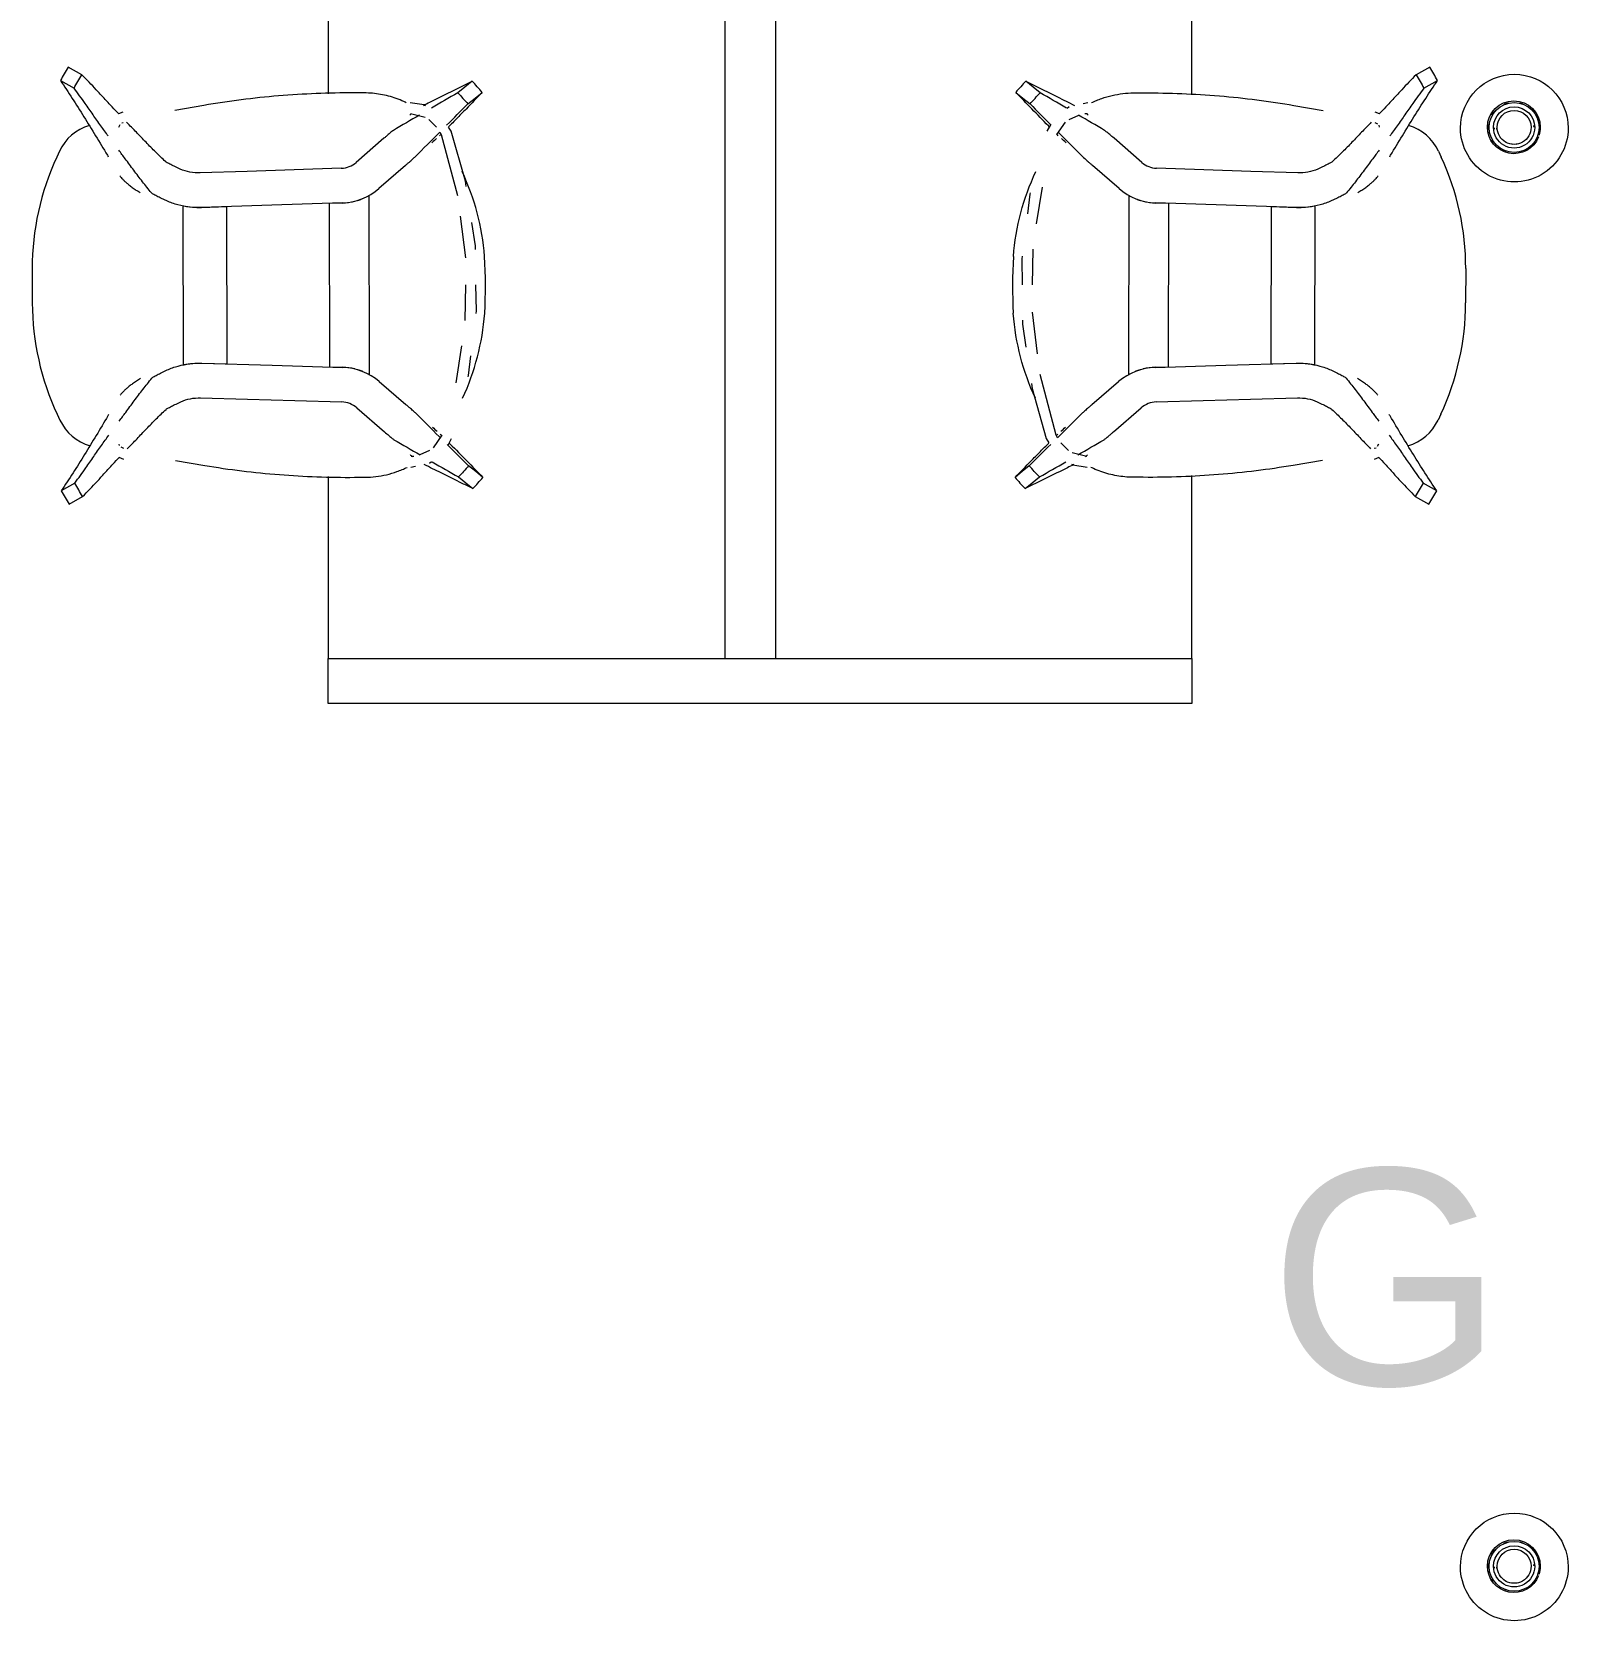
# Model space of a CAD drawing. Header units: inches. Extents: x 29752 to 32426, y -178 to 5722.
# Drawn here: x 31098.7 to 31162.7, y 4463.3 to 4529.7 of the extents above; entities that cross this region are included whole.
import ezdxf

# ---------------------------------------------------------------- set-up
doc = ezdxf.new("R2010")
doc.units = ezdxf.units.IN
doc.header["$MEASUREMENT"] = 0
for name, color, linetype, lineweight in [('E-LITE-EQPM', 33, 'Continuous', 9), ('E-LITE-EQPM-IDEN', 33, 'Continuous', 9), ('G-IMPT', 8, 'Continuous', 9), ('I-FURN', 30, 'Continuous', 9)]:
    doc.layers.add(name, color=color, linetype=linetype, lineweight=lineweight)
doc.styles.add('Arial', font='arial.ttf', dxfattribs={"height": 9})

# ---------------------------------------------------------------- blocks, each defined once
blk = doc.blocks.new('Furniture 2 - Furniture 14-5743100-FIRST FLOOR')
at = {"layer": 'I-FURN'}
for p, q in [((31127.565, 4503.541), (31127.565, 4620.991)), ((31129.682, 4503.541), (31129.682, 4620.991)), ((31147.018, 4527.045), (31147.018, 4540.166)), ((31111.018, 4540.133), (31111.018, 4527.081)), ((31111.018, 4511.133), (31111.018, 4503.541)), ((31147.018, 4503.541), (31147.018, 4511.166)), ((31111.018, 4501.665), (31111.018, 4503.541)), ((31111.018, 4503.541), (31147.018, 4503.541)), ((31147.018, 4503.541), (31147.018, 4501.665)), ((31147.018, 4501.665), (31111.018, 4501.665))]:
    blk.add_line(p, q, dxfattribs=at)
blk = doc.blocks.new('HighTower_Nadia_Bob_BarStool - HighTower_Nadia_Bob_BarStool-V43-FIRST FLOOR')
at = {"layer": 'I-FURN'}
for p, q in [((-2.871, 8.648), (-1.135, 8.86)), ((0, 8.859), (1.486, 8.832)), ((2.54, 8.693), (4.078, 8.45)), ((-6.409, 8.27), (-6.582, 8.162)), ((-6.267, 7.857), (-3.735, 8.533)), ((6.681, 8.121), (6.409, 8.27)), ((-6.897, 7.345), (-6.586, 7.664)), ((-6.373, 7.808), (-6.267, 7.857)), ((6.267, 7.857), (6.788, 7.502)), ((6.897, 7.345), (7.085, 6.943)), ((7.429, 7.35), (7.365, 7.431)), ((-7.153, 6.576), (-7.004, 7.189)), ((7.145, 6.693), (7.153, 6.576)), ((7.59, 6.563), (7.549, 6.763)), ((-4.987, 6.368), (-4.025, 5.258)), ((4.025, 5.258), (4.987, 6.368)), ((-6.119, 5.47), (-5.116, 4.313)), ((5.116, 4.313), (6.119, 5.47)), ((-8.015, 4.222), (-8.013, 4.654)), ((3.738, 4.854), (-3.738, 4.854)), ((8.013, 4.654), (8.015, 4.222)), ((-3.423, 3.735), (-3.407, 3.2)), ((3.407, 3.2), (3.423, 3.735)), ((3.407, 3.2), (-3.407, 3.2)), ((-3.274, -1.078), (-3.241, -2.14)), ((3.274, -1.078), (-3.274, -1.078)), ((3.241, -2.14), (3.274, -1.078)), ((-7.299, -3.248), (-7.507, -2.027)), ((7.507, -2.027), (7.299, -3.248)), ((-4.849, -3.021), (-4.943, -3.218)), ((3.302, -2.898), (-3.302, -2.898)), ((4.943, -3.218), (4.849, -3.021)), ((-3.523, -3.588), (-3.629, -3.809)), ((3.629, -3.809), (3.523, -3.588)), ((-7.235, -5.416), (-7.149, -5.611)), ((-6.775, -5.477), (-6.798, -5.403)), ((-6.61, -5.585), (-6.713, -5.529)), ((6.685, -5.564), (6.61, -5.585)), ((6.798, -5.403), (6.739, -5.504)), ((7.159, -5.589), (7.235, -5.416)), ((-8.794, -7.117), (-9.116, -7.683)), ((9.116, -7.683), (8.794, -7.117)), ((-8.553, -8.01), (-8.233, -7.442)), ((8.233, -7.442), (8.553, -8.01)), ((-5.364, -8.17), (-5.606, -8.057)), ((5.606, -8.057), (5.364, -8.17)), ((0.715, -9.2), (-0.715, -9.2))]:
    blk.add_line(p, q, dxfattribs=at)
at = {"layer": 'I-FURN', "flags": 128}
for points in [[(-7.544, 8.975), (-7.786, 9.273), (-8.028, 9.571)], [(1.193, 9.297), (1.086, 9.31), (0, 9.295)], [(8.028, 9.571), (7.786, 9.273), (7.544, 8.975)], [(-8.492, 9.151), (-8.25, 8.852), (-8.008, 8.553)], [(-4.107, 8.894), (-4.319, 8.862), (-6.409, 8.27)], [(-1.471, 9.275), (-1.632, 9.273), (-2.598, 9.125)], [(3.835, 8.96), (3.784, 8.974), (2.957, 9.077)], [(8.008, 8.553), (8.25, 8.852), (8.492, 9.151)], [(-7.471, 7.213), (-7.505, 7.156), (-7.59, 6.563)], [(-4.873, 3.692), (-4.812, 1.73), (-4.751, -0.232), (-4.691, -2.194)], [(-3.429, 3.741), (-3.338, 0.798), (-3.247, -2.145)], [(3.247, -2.145), (3.338, 0.798), (3.429, 3.741)], [(4.691, -2.194), (4.751, -0.232), (4.812, 1.73), (4.873, 3.692)]]:
    blk.add_lwpolyline(points, dxfattribs=at)
at = {"layer": 'I-FURN'}
for centre, radius, start, end in [((0, -10.151), 19.843, 86.58695, 93.41371), ((-4.761, -6.244), 2, 196.3346, 245), ((4.761, -6.244), 2, 295, 343.6654), ((-0.715, 1.8), 11, 245, 270), ((0.715, 1.8), 11, 270, 295)]:
    blk.add_arc(centre, radius, start, end, dxfattribs=at)
for centre, major_axis, start_param, end_param in [((-5.872, 3.659), (2.444, 0), 0.033423, 0.714101), ((-5.868, 3.653), (2.446, 0), 0.490813, 0.513801), ((5.872, 3.659), (2.444, 0), 2.427491, 3.10817), ((5.868, 3.653), (2.446, 0), 2.627792, 2.650777), ((-5.872, 3.659), (1, 0), 0.032675, 0.713354), ((-5.868, 3.653), (2.446, 0), 0.29714, 0.37729), ((-5.868, 3.653), (2.446, 0), 0.033474, 0.242404), ((5.868, 3.653), (2.446, 0), 2.899188, 3.108119), ((5.868, 3.653), (2.446, 0), 2.764302, 2.844453), ((5.872, 3.659), (1, 0), 2.428239, 3.108917)]:
    blk.add_ellipse(centre, major_axis=major_axis, ratio=0.998955, start_param=start_param, end_param=end_param, dxfattribs=at)
for points in [[(-8.028, 9.571), (-8.107, 9.503), (-8.264, 9.365), (-8.417, 9.223), (-8.492, 9.151)], [(8.492, 9.151), (8.417, 9.223), (8.264, 9.365), (8.107, 9.503), (8.028, 9.571)], [(-8.008, 8.553), (-7.933, 8.625), (-7.78, 8.768), (-7.624, 8.907), (-7.544, 8.975)], [(-6.658, 8.087), (-6.956, 8.385), (-7.251, 8.681), (-7.544, 8.975)], [(7.544, 8.975), (7.251, 8.681), (6.956, 8.385), (6.658, 8.087)], [(7.544, 8.975), (7.624, 8.907), (7.78, 8.768), (7.933, 8.625), (8.008, 8.553)], [(-8.008, 8.553), (-7.799, 8.187), (-7.589, 7.822), (-7.378, 7.458)], [(7.378, 7.458), (7.589, 7.822), (7.799, 8.187), (8.008, 8.553)], [(-5.331, 6.758), (-5.683, 7.111), (-6.032, 7.46), (-6.377, 7.805)], [(-6.279, 7.858), (-6.269, 7.848), (-6.25, 7.827), (-6.22, 7.794)], [(-6.102, 7.662), (-6.053, 7.608), (-5.995, 7.542), (-5.93, 7.469)], [(5.93, 7.469), (5.995, 7.543), (6.06, 7.615), (6.102, 7.662)], [(6.22, 7.794), (6.25, 7.827), (6.269, 7.848), (6.279, 7.858)], [(-7.088, 6.546), (-7.116, 6.581), (-7.145, 6.616), (-7.171, 6.648)], [(-7.084, 6.952), (-6.873, 6.589), (-6.661, 6.226), (-6.449, 5.864)], [(6.449, 5.864), (6.661, 6.226), (6.873, 6.589), (7.084, 6.952)], [(7.141, 6.611), (7.124, 6.59), (7.106, 6.569), (7.088, 6.547)], [(6.119, 5.47), (6.174, 5.532), (6.282, 5.659), (6.407, 5.808), (6.444, 5.856), (6.449, 5.864)], [(-7.507, -2.027), (-7.682, -0.994), (-7.942, 1.08), (-8.021, 3.172), (-8.015, 4.222)], [(8.015, 4.222), (8.021, 3.172), (7.942, 1.08), (7.682, -0.994), (7.507, -2.027)], [(-4.691, -2.194), (-4.686, -2.335), (-4.708, -2.62), (-4.793, -2.892), (-4.849, -3.021)], [(-3.247, -2.145), (-3.242, -2.309), (-3.255, -2.639), (-3.348, -3.125), (-3.457, -3.437), (-3.523, -3.588)], [(-3.241, -2.14), (-3.237, -2.267), (-3.243, -2.522), (-3.278, -2.773), (-3.302, -2.898)], [(3.302, -2.898), (3.278, -2.773), (3.243, -2.522), (3.237, -2.267), (3.241, -2.14)], [(3.523, -3.588), (3.457, -3.437), (3.348, -3.125), (3.255, -2.639), (3.242, -2.309), (3.247, -2.145)], [(4.849, -3.021), (4.793, -2.892), (4.708, -2.62), (4.686, -2.335), (4.691, -2.194)], [(-4.943, -3.218), (-4.976, -3.286), (-5.041, -3.419), (-5.124, -3.573), (-5.157, -3.624), (-5.166, -3.634)], [(-5.166, -3.634), (-5.296, -3.772), (-5.56, -4.046), (-5.971, -4.448), (-6.249, -4.713), (-6.389, -4.844)], [(3.865, -4.224), (3.859, -4.219), (3.844, -4.202), (3.812, -4.154), (3.772, -4.088), (3.727, -4.005), (3.678, -3.911), (3.645, -3.843), (3.629, -3.809)], [(6.389, -4.844), (6.249, -4.713), (5.971, -4.448), (5.56, -4.046), (5.296, -3.772), (5.166, -3.634)], [(-3.865, -4.224), (-4.018, -4.35), (-4.329, -4.598), (-4.805, -4.959), (-5.126, -5.196), (-5.287, -5.313)], [(5.287, -5.313), (5.126, -5.196), (4.805, -4.959), (4.329, -4.598), (4.018, -4.35), (3.865, -4.224)], [(-6.389, -4.844), (-6.528, -4.981), (-6.668, -5.117), (-6.809, -5.252)], [(6.81, -5.252), (6.668, -5.117), (6.528, -4.981), (6.389, -4.844)], [(-5.287, -5.313), (-5.407, -5.404), (-5.528, -5.495), (-5.649, -5.586)], [(5.648, -5.585), (5.527, -5.495), (5.407, -5.404), (5.287, -5.313)], [(-8.169, -6.516), (-8.275, -6.615), (-8.486, -6.814), (-8.692, -7.015), (-8.794, -7.117)], [(8.794, -7.117), (8.692, -7.015), (8.486, -6.814), (8.275, -6.615), (8.169, -6.516)], [(-8.233, -7.442), (-8.327, -7.39), (-8.515, -7.283), (-8.701, -7.173), (-8.794, -7.117)], [(-7.596, -6.978), (-7.704, -7.055), (-7.918, -7.209), (-8.129, -7.364), (-8.233, -7.442)], [(8.233, -7.442), (8.129, -7.364), (7.918, -7.209), (7.704, -7.055), (7.596, -6.978)], [(8.794, -7.117), (8.701, -7.173), (8.515, -7.283), (8.327, -7.39), (8.233, -7.442)], [(-9.116, -7.683), (-9.023, -7.74), (-8.836, -7.85), (-8.648, -7.958), (-8.553, -8.01)], [(8.553, -8.01), (8.648, -7.958), (8.836, -7.85), (9.023, -7.74), (9.116, -7.683)]]:
    blk.add_open_spline(points, degree=3, dxfattribs=at)
for points, knots in [([(-8.028, 9.571), (-7.798, 9.348), (-7.451, 9.011), (-7.044, 8.611), (-6.81, 8.381), (-6.676, 8.25), (-6.602, 8.176), (-6.586, 8.161)], [-1, -1, -1, -1, -0.6, -0.4, -0.3, -0.2, -0.1731063, -0.1731063, -0.1731063, -0.1731063]), ([(-4.723, 8.729), (-4.166, 8.988), (-3.016, 9.404), (-1.805, 9.608), (-1.181, 9.657)], [-0.9958772, -0.9958772, -0.9958772, -0.9958772, -0.5, 0, 0, 0, 0]), ([(1.181, 9.657), (1.805, 9.608), (3.016, 9.404), (4.166, 8.988), (4.723, 8.729)], [-1, -1, -1, -1, -0.5, -0.0041228, -0.0041228, -0.0041228, -0.0041228]), ([(6.586, 8.161), (6.602, 8.176), (6.853, 8.424), (7.336, 8.899), (7.798, 9.348), (8.028, 9.571)], [-0.8268937, -0.8268937, -0.8268937, -0.8268937, -0.8, -0.4, 0, 0, 0, 0]), ([(-7.488, 7.12), (-7.533, 7.21), (-7.723, 7.593), (-8.059, 8.27), (-8.348, 8.857), (-8.492, 9.151)], [-0.9230639, -0.9230639, -0.9230639, -0.9230639, -0.8, -0.4, 0, 0, 0, 0]), ([(8.492, 9.151), (8.42, 9.004), (8.204, 8.563), (7.869, 7.886), (7.605, 7.356), (7.488, 7.12)], [-1, -1, -1, -1, -0.8, -0.4, -0.0769361, -0.0769361, -0.0769361, -0.0769361]), ([(6.377, 7.805), (6.36, 7.788), (6.015, 7.443), (5.666, 7.094), (5.331, 6.758)], [-0.4672913, -0.4672913, -0.4672913, -0.4672913, -0.4444444, 0, 0, 0, 0]), ([(-4.987, 6.368), (-5.015, 6.4), (-5.07, 6.463), (-5.174, 6.582), (-5.282, 6.705), (-5.324, 6.751), (-5.331, 6.758)], [-1, -1, -1, -1, -0.833333, -0.666667, -0.333333, 0, 0, 0, 0]), ([(5.331, 6.758), (5.324, 6.751), (5.293, 6.717), (5.217, 6.632), (5.148, 6.552), (5.07, 6.463), (5.015, 6.4), (4.987, 6.368)], [-1, -1, -1, -1, -0.666667, -0.5, -0.333333, -0.166667, 0, 0, 0, 0]), ([(-8.013, 4.654), (-8.011, 4.884), (-7.981, 5.224), (-7.885, 5.662), (-7.784, 5.99), (-7.684, 6.237), (-7.62, 6.373), (-7.603, 6.407)], [-1, -1, -1, -1, -0.85, -0.775, -0.7, -0.625, -0.6, -0.6, -0.6, -0.6]), ([(7.604, 6.407), (7.637, 6.339), (7.699, 6.202), (7.809, 5.918), (7.916, 5.554), (7.993, 5.111), (8.012, 4.808), (8.013, 4.654)], [-0.4, -0.4, -0.4, -0.4, -0.35, -0.3, -0.2, -0.1, 0, 0, 0, 0]), ([(-6.449, 5.864), (-6.444, 5.856), (-6.407, 5.808), (-6.303, 5.684), (-6.201, 5.564), (-6.146, 5.501), (-6.119, 5.47)], [-1, -1, -1, -1, -0.666667, -0.333333, -0.166667, 0, 0, 0, 0]), ([(5.166, -3.634), (5.157, -3.624), (5.124, -3.573), (5.055, -3.445), (4.992, -3.319), (4.959, -3.252), (4.943, -3.218)], [-1, -1, -1, -1, -0.666667, -0.333333, -0.166667, 0, 0, 0, 0]), ([(-3.629, -3.809), (-3.662, -3.877), (-3.712, -3.978), (-3.772, -4.088), (-3.812, -4.154), (-3.844, -4.202), (-3.859, -4.219), (-3.865, -4.224)], [0, 0, 0, 0, 0.333333, 0.5, 0.666667, 0.833333, 1, 1, 1, 1]), ([(-4.577, -5.545), (-4.552, -5.531), (-4.497, -5.486), (-4.392, -5.383), (-4.316, -5.301), (-4.251, -5.226), (-4.2, -5.164), (-4.147, -5.098), (-4.094, -5.026), (-4.039, -4.95), (-3.965, -4.843), (-3.91, -4.755), (-3.875, -4.694)], [0, 0, 0, 0, 0.2, 0.3, 0.4, 0.45, 0.5, 0.55, 0.6, 0.65, 0.7, 0.8, 0.8, 0.8, 0.8]), ([(3.875, -4.694), (3.91, -4.755), (3.965, -4.843), (4.039, -4.95), (4.094, -5.026), (4.147, -5.098), (4.2, -5.164), (4.251, -5.226), (4.3, -5.282), (4.346, -5.334), (4.405, -5.396), (4.497, -5.486), (4.552, -5.531), (4.577, -5.545)], [0.2, 0.2, 0.2, 0.2, 0.3, 0.35, 0.4, 0.45, 0.5, 0.55, 0.6, 0.65, 0.7, 0.8, 1, 1, 1, 1]), ([(-7.153, -5.577), (-7.251, -5.67), (-7.469, -5.873), (-7.81, -6.185), (-8.049, -6.406), (-8.169, -6.516)], [-0.5657768, -0.5657768, -0.5657768, -0.5657768, -0.4, -0.2, 0, 0, 0, 0]), ([(8.169, -6.516), (8.049, -6.406), (7.81, -6.185), (7.471, -5.875), (7.255, -5.674), (7.159, -5.583)], [-1, -1, -1, -1, -0.8, -0.6, -0.4377551, -0.4377551, -0.4377551, -0.4377551]), ([(-8.553, -8.01), (-8.067, -7.678), (-7.051, -7.031), (-5.963, -6.374), (-5.396, -6.035), (-5.376, -6.023)], [0, 0, 0, 0, 0.4, 0.8, 0.8147405, 0.8147405, 0.8147405, 0.8147405]), ([(-6.239, -6.023), (-6.38, -6.125), (-6.675, -6.337), (-7.128, -6.655), (-7.44, -6.871), (-7.596, -6.978)], [0.4169681, 0.4169681, 0.4169681, 0.4169681, 0.6, 0.8, 1, 1, 1, 1]), ([(5.375, -6.022), (5.395, -6.034), (5.689, -6.21), (6.52, -6.71), (7.564, -7.352), (8.31, -7.844), (8.553, -8.01)], [0.1849768, 0.1849768, 0.1849768, 0.1849768, 0.2, 0.4, 0.8, 1, 1, 1, 1]), ([(7.596, -6.978), (7.44, -6.871), (7.128, -6.655), (6.675, -6.337), (6.38, -6.125), (6.239, -6.022)], [0, 0, 0, 0, 0.2, 0.4, 0.5831503, 0.5831503, 0.5831503, 0.5831503])]:
    blk.add_open_spline(points, degree=3, knots=knots, dxfattribs=at)
blk = doc.blocks.new('HighTower_Nadia_Bob_BarStool - HighTower_Nadia_Bob_BarStool-V44-FIRST FLOOR')
at = {"layer": 'I-FURN'}
for p, q in [((0.715, 9.2), (-0.715, 9.2)), ((-8.233, 7.442), (-8.553, 8.01)), ((-5.364, 8.17), (-5.606, 8.057)), ((5.606, 8.057), (5.364, 8.17)), ((8.553, 8.01), (8.233, 7.442)), ((-9.116, 7.683), (-8.794, 7.117)), ((8.794, 7.117), (9.116, 7.683)), ((-7.149, 5.611), (-7.235, 5.416)), ((-6.798, 5.403), (-6.735, 5.511)), ((-6.663, 5.57), (-6.61, 5.585)), ((6.61, 5.585), (6.72, 5.525)), ((6.782, 5.455), (6.798, 5.403)), ((7.235, 5.416), (7.159, 5.587)), ((-3.629, 3.809), (-3.523, 3.588)), ((3.523, 3.588), (3.629, 3.809)), ((-7.299, 3.248), (-7.507, 2.027)), ((-4.943, 3.218), (-4.849, 3.021)), ((-3.302, 2.898), (3.302, 2.898)), ((4.849, 3.021), (4.943, 3.218)), ((7.507, 2.027), (7.299, 3.248)), ((-3.241, 2.14), (-3.274, 1.078)), ((3.274, 1.078), (3.241, 2.14)), ((-3.274, 1.078), (3.274, 1.078)), ((-3.407, -3.2), (-3.423, -3.735)), ((-3.407, -3.2), (3.407, -3.2)), ((3.423, -3.735), (3.407, -3.2)), ((-8.015, -4.222), (-8.013, -4.654)), ((-5.116, -4.313), (-6.119, -5.47)), ((6.119, -5.47), (5.116, -4.313)), ((8.013, -4.654), (8.015, -4.222)), ((-4.025, -5.258), (-4.987, -6.368)), ((-3.738, -4.854), (3.738, -4.854)), ((4.987, -6.368), (4.025, -5.258)), ((-7.59, -6.563), (-7.549, -6.763)), ((-7.145, -6.693), (-7.153, -6.576)), ((7.153, -6.576), (7.004, -7.189)), ((-6.897, -7.345), (-7.085, -6.943)), ((-7.429, -7.35), (-7.365, -7.431)), ((-6.267, -7.857), (-6.788, -7.502)), ((6.267, -7.857), (3.735, -8.533)), ((6.373, -7.808), (6.267, -7.857)), ((6.897, -7.345), (6.586, -7.664)), ((-6.681, -8.121), (-6.409, -8.27)), ((-2.54, -8.693), (-4.078, -8.45)), ((6.409, -8.27), (6.582, -8.162)), ((0, -8.859), (-1.486, -8.832)), ((2.871, -8.648), (1.135, -8.86))]:
    blk.add_line(p, q, dxfattribs=at)
at = {"layer": 'I-FURN', "flags": 128}
for points in [[(-4.691, 2.194), (-4.751, 0.232), (-4.812, -1.73), (-4.873, -3.692)], [(-3.247, 2.145), (-3.338, -0.798), (-3.429, -3.741)], [(3.429, -3.741), (3.338, -0.798), (3.247, 2.145)], [(4.873, -3.692), (4.812, -1.73), (4.751, 0.232), (4.691, 2.194)], [(7.471, -7.213), (7.505, -7.156), (7.59, -6.563)], [(-8.008, -8.553), (-8.25, -8.852), (-8.492, -9.151)], [(4.107, -8.894), (4.319, -8.862), (6.409, -8.27)], [(8.492, -9.151), (8.25, -8.852), (8.008, -8.553)], [(-8.028, -9.571), (-7.786, -9.273), (-7.544, -8.975)], [(-3.835, -8.96), (-3.784, -8.974), (-2.957, -9.077)], [(1.471, -9.275), (1.632, -9.273), (2.598, -9.125)], [(7.544, -8.975), (7.786, -9.273), (8.028, -9.571)], [(-1.193, -9.297), (-1.086, -9.31), (0, -9.295)]]:
    blk.add_lwpolyline(points, dxfattribs=at)
at = {"layer": 'I-FURN'}
for centre, radius, start, end in [((-0.715, -1.8), 11, 90, 115), ((0.715, -1.8), 11, 65, 90), ((-4.761, 6.244), 2, 115, 163.6654), ((4.761, 6.244), 2, 16.3346, 65), ((0, 10.151), 19.843, 266.58629, 273.41305)]:
    blk.add_arc(centre, radius, start, end, dxfattribs=at)
for centre, major_axis, start_param, end_param in [((-5.872, -3.659), (1, 0), 5.569832, 6.25051), ((-5.872, -3.659), (2.444, 0), 5.569084, 6.249762), ((-5.868, -3.653), (2.446, 0), 6.040781, 6.249712), ((5.868, -3.653), (2.446, 0), 3.175066, 3.383997), ((5.872, -3.659), (2.444, 0), 3.175016, 3.855694), ((5.872, -3.659), (1, 0), 3.174268, 3.854946), ((-5.868, -3.653), (2.446, 0), 5.905896, 5.986045), ((5.868, -3.653), (2.446, 0), 3.438733, 3.518884), ((-5.868, -3.653), (2.446, 0), 5.769384, 5.792372), ((5.868, -3.653), (2.446, 0), 3.632409, 3.655394)]:
    blk.add_ellipse(centre, major_axis=major_axis, ratio=0.998955, start_param=start_param, end_param=end_param, dxfattribs=at)
for points in [[(-8.553, 8.01), (-8.648, 7.958), (-8.836, 7.85), (-9.023, 7.74), (-9.116, 7.683)], [(9.116, 7.683), (9.023, 7.74), (8.836, 7.85), (8.648, 7.958), (8.553, 8.01)], [(-8.794, 7.117), (-8.701, 7.173), (-8.515, 7.283), (-8.327, 7.39), (-8.233, 7.442)], [(-8.233, 7.442), (-8.129, 7.364), (-7.918, 7.209), (-7.704, 7.055), (-7.596, 6.978)], [(7.596, 6.978), (7.704, 7.055), (7.918, 7.209), (8.129, 7.364), (8.233, 7.442)], [(8.233, 7.442), (8.327, 7.39), (8.515, 7.283), (8.701, 7.173), (8.794, 7.117)], [(-8.794, 7.117), (-8.692, 7.015), (-8.486, 6.814), (-8.275, 6.615), (-8.169, 6.516)], [(8.169, 6.516), (8.275, 6.615), (8.486, 6.814), (8.692, 7.015), (8.794, 7.117)], [(-5.649, 5.586), (-5.528, 5.495), (-5.407, 5.404), (-5.287, 5.313)], [(-5.287, 5.313), (-5.126, 5.196), (-4.805, 4.959), (-4.329, 4.598), (-4.018, 4.35), (-3.865, 4.224)], [(3.865, 4.224), (4.018, 4.35), (4.329, 4.598), (4.805, 4.959), (5.126, 5.196), (5.287, 5.313)], [(5.287, 5.313), (5.407, 5.404), (5.527, 5.495), (5.648, 5.585)], [(-6.809, 5.252), (-6.668, 5.117), (-6.528, 4.981), (-6.389, 4.844)], [(-6.389, 4.844), (-6.249, 4.713), (-5.971, 4.448), (-5.56, 4.046), (-5.296, 3.772), (-5.166, 3.634)], [(5.166, 3.634), (5.296, 3.772), (5.56, 4.046), (5.971, 4.448), (6.249, 4.713), (6.389, 4.844)], [(6.389, 4.844), (6.528, 4.981), (6.668, 5.117), (6.81, 5.252)], [(-3.865, 4.224), (-3.859, 4.219), (-3.844, 4.202), (-3.812, 4.154), (-3.772, 4.087), (-3.727, 4.005), (-3.678, 3.911), (-3.645, 3.843), (-3.629, 3.809)], [(-3.523, 3.588), (-3.457, 3.437), (-3.348, 3.125), (-3.255, 2.639), (-3.242, 2.309), (-3.247, 2.145)], [(3.247, 2.145), (3.242, 2.309), (3.255, 2.639), (3.348, 3.125), (3.457, 3.437), (3.523, 3.588)], [(4.943, 3.218), (4.976, 3.286), (5.041, 3.419), (5.124, 3.573), (5.157, 3.624), (5.166, 3.634)], [(-4.849, 3.021), (-4.793, 2.892), (-4.708, 2.62), (-4.686, 2.335), (-4.691, 2.194)], [(-3.302, 2.898), (-3.278, 2.773), (-3.243, 2.522), (-3.237, 2.267), (-3.241, 2.14)], [(3.241, 2.14), (3.237, 2.267), (3.243, 2.522), (3.278, 2.773), (3.302, 2.898)], [(4.691, 2.194), (4.686, 2.335), (4.708, 2.62), (4.793, 2.892), (4.849, 3.021)], [(-7.507, 2.027), (-7.682, 0.994), (-7.942, -1.08), (-8.021, -3.172), (-8.015, -4.222)], [(8.015, -4.222), (8.021, -3.172), (7.942, -1.08), (7.682, 0.994), (7.507, 2.027)], [(-6.449, -5.864), (-6.661, -6.226), (-6.873, -6.589), (-7.084, -6.952)], [(-6.119, -5.47), (-6.174, -5.532), (-6.282, -5.659), (-6.407, -5.808), (-6.444, -5.856), (-6.449, -5.864)], [(7.084, -6.952), (6.873, -6.589), (6.661, -6.226), (6.449, -5.864)], [(-7.168, -6.645), (-7.143, -6.614), (-7.116, -6.581), (-7.088, -6.547)], [(7.088, -6.546), (7.106, -6.569), (7.124, -6.591), (7.142, -6.613)], [(5.331, -6.758), (5.683, -7.111), (6.032, -7.46), (6.377, -7.805)], [(-7.378, -7.458), (-7.589, -7.822), (-7.799, -8.187), (-8.008, -8.553)], [(-6.22, -7.794), (-6.25, -7.827), (-6.269, -7.848), (-6.279, -7.858)], [(-5.93, -7.469), (-5.995, -7.543), (-6.06, -7.615), (-6.102, -7.662)], [(6.102, -7.662), (6.053, -7.608), (5.995, -7.542), (5.93, -7.469)], [(6.279, -7.858), (6.269, -7.848), (6.25, -7.827), (6.22, -7.794)], [(8.008, -8.553), (7.799, -8.187), (7.589, -7.822), (7.378, -7.458)], [(-7.544, -8.975), (-7.624, -8.907), (-7.78, -8.768), (-7.933, -8.625), (-8.008, -8.553)], [(-7.544, -8.975), (-7.251, -8.681), (-6.956, -8.385), (-6.658, -8.087)], [(6.658, -8.087), (6.956, -8.385), (7.251, -8.681), (7.544, -8.975)], [(8.008, -8.553), (7.933, -8.625), (7.78, -8.768), (7.624, -8.907), (7.544, -8.975)], [(-8.492, -9.151), (-8.417, -9.223), (-8.264, -9.365), (-8.107, -9.503), (-8.028, -9.571)], [(8.028, -9.571), (8.107, -9.503), (8.264, -9.365), (8.417, -9.223), (8.492, -9.151)]]:
    blk.add_open_spline(points, degree=3, dxfattribs=at)
for points, knots in [([(-5.376, 6.023), (-5.396, 6.035), (-5.69, 6.21), (-6.52, 6.71), (-7.564, 7.352), (-8.31, 7.844), (-8.553, 8.01)], [0.1852595, 0.1852595, 0.1852595, 0.1852595, 0.2, 0.4, 0.8, 1, 1, 1, 1]), ([(8.553, 8.01), (8.067, 7.678), (7.051, 7.031), (5.963, 6.374), (5.395, 6.034), (5.375, 6.022)], [0, 0, 0, 0, 0.4, 0.8, 0.8150232, 0.8150232, 0.8150232, 0.8150232]), ([(-7.596, 6.978), (-7.44, 6.871), (-7.128, 6.655), (-6.675, 6.337), (-6.38, 6.125), (-6.239, 6.023)], [0, 0, 0, 0, 0.2, 0.4, 0.5830319, 0.5830319, 0.5830319, 0.5830319]), ([(6.239, 6.022), (6.38, 6.125), (6.675, 6.337), (7.128, 6.655), (7.44, 6.871), (7.596, 6.978)], [0.4168497, 0.4168497, 0.4168497, 0.4168497, 0.6, 0.8, 1, 1, 1, 1]), ([(-8.169, 6.516), (-8.049, 6.406), (-7.81, 6.185), (-7.469, 5.873), (-7.251, 5.67), (-7.153, 5.577)], [-1, -1, -1, -1, -0.8, -0.6, -0.4342232, -0.4342232, -0.4342232, -0.4342232]), ([(7.159, 5.583), (7.255, 5.674), (7.471, 5.875), (7.81, 6.185), (8.049, 6.406), (8.169, 6.516)], [-0.5622449, -0.5622449, -0.5622449, -0.5622449, -0.4, -0.2, 0, 0, 0, 0]), ([(-3.875, 4.694), (-3.91, 4.755), (-3.965, 4.843), (-4.039, 4.95), (-4.094, 5.026), (-4.147, 5.098), (-4.2, 5.164), (-4.251, 5.226), (-4.3, 5.282), (-4.346, 5.334), (-4.405, 5.396), (-4.497, 5.486), (-4.552, 5.531), (-4.577, 5.545)], [0.2, 0.2, 0.2, 0.2, 0.3, 0.35, 0.4, 0.45, 0.5, 0.55, 0.6, 0.65, 0.7, 0.8, 1, 1, 1, 1]), ([(4.577, 5.545), (4.552, 5.531), (4.497, 5.486), (4.392, 5.383), (4.316, 5.301), (4.251, 5.226), (4.2, 5.164), (4.147, 5.098), (4.094, 5.026), (4.039, 4.95), (3.965, 4.843), (3.91, 4.755), (3.875, 4.694)], [0, 0, 0, 0, 0.2, 0.3, 0.4, 0.45, 0.5, 0.55, 0.6, 0.65, 0.7, 0.8, 0.8, 0.8, 0.8]), ([(3.629, 3.809), (3.662, 3.877), (3.712, 3.978), (3.772, 4.087), (3.812, 4.154), (3.844, 4.202), (3.859, 4.219), (3.865, 4.224)], [0, 0, 0, 0, 0.333333, 0.5, 0.666667, 0.833333, 1, 1, 1, 1]), ([(-5.166, 3.634), (-5.157, 3.624), (-5.124, 3.573), (-5.055, 3.445), (-4.992, 3.319), (-4.959, 3.252), (-4.943, 3.218)], [-1, -1, -1, -1, -0.666667, -0.333333, -0.166667, 0, 0, 0, 0]), ([(-8.013, -4.654), (-8.012, -4.808), (-7.993, -5.111), (-7.916, -5.554), (-7.809, -5.918), (-7.699, -6.202), (-7.637, -6.339), (-7.604, -6.407)], [0, 0, 0, 0, 0.1, 0.2, 0.3, 0.35, 0.4, 0.4, 0.4, 0.4]), ([(7.603, -6.407), (7.62, -6.373), (7.684, -6.237), (7.784, -5.99), (7.885, -5.662), (7.981, -5.224), (8.011, -4.884), (8.013, -4.654)], [0.6, 0.6, 0.6, 0.6, 0.625, 0.7, 0.775, 0.85, 1, 1, 1, 1]), ([(6.449, -5.864), (6.444, -5.856), (6.407, -5.808), (6.303, -5.684), (6.201, -5.564), (6.146, -5.501), (6.119, -5.47)], [-1, -1, -1, -1, -0.666667, -0.333333, -0.166667, 0, 0, 0, 0]), ([(-5.331, -6.758), (-5.324, -6.751), (-5.293, -6.717), (-5.217, -6.632), (-5.148, -6.552), (-5.07, -6.463), (-5.015, -6.4), (-4.987, -6.368)], [-1, -1, -1, -1, -0.666667, -0.5, -0.333333, -0.166667, 0, 0, 0, 0]), ([(4.987, -6.368), (5.015, -6.4), (5.07, -6.463), (5.174, -6.582), (5.282, -6.705), (5.324, -6.751), (5.331, -6.758)], [-1, -1, -1, -1, -0.833333, -0.666667, -0.333333, 0, 0, 0, 0]), ([(-8.492, -9.151), (-8.42, -9.004), (-8.204, -8.563), (-7.869, -7.886), (-7.605, -7.356), (-7.488, -7.12)], [-1, -1, -1, -1, -0.8, -0.4, -0.0769361, -0.0769361, -0.0769361, -0.0769361]), ([(-6.377, -7.805), (-6.36, -7.788), (-6.015, -7.443), (-5.666, -7.094), (-5.331, -6.758)], [-0.4672913, -0.4672913, -0.4672913, -0.4672913, -0.4444444, 0, 0, 0, 0]), ([(7.488, -7.12), (7.533, -7.21), (7.723, -7.593), (8.059, -8.27), (8.348, -8.857), (8.492, -9.151)], [-0.9230639, -0.9230639, -0.9230639, -0.9230639, -0.8, -0.4, 0, 0, 0, 0]), ([(-6.586, -8.161), (-6.602, -8.176), (-6.853, -8.424), (-7.336, -8.899), (-7.798, -9.348), (-8.028, -9.571)], [-0.8268937, -0.8268937, -0.8268937, -0.8268937, -0.8, -0.4, 0, 0, 0, 0]), ([(8.028, -9.571), (7.798, -9.348), (7.451, -9.011), (7.044, -8.611), (6.81, -8.381), (6.676, -8.25), (6.602, -8.176), (6.586, -8.161)], [-1, -1, -1, -1, -0.6, -0.4, -0.3, -0.2, -0.1731063, -0.1731063, -0.1731063, -0.1731063]), ([(-4.723, -8.729), (-4.166, -8.988), (-3.016, -9.404), (-1.805, -9.608), (-1.181, -9.657)], [0.0041228, 0.0041228, 0.0041228, 0.0041228, 0.5, 1, 1, 1, 1]), ([(1.181, -9.657), (1.805, -9.608), (3.016, -9.404), (4.166, -8.988), (4.723, -8.729)], [0, 0, 0, 0, 0.5, 0.9958772, 0.9958772, 0.9958772, 0.9958772])]:
    blk.add_open_spline(points, degree=3, knots=knots, dxfattribs=at)
blk = doc.blocks.new('EUREKA LIGHTING_4064 VOXEL - 2026_cap BLK_sat-6248604-FIRST FLOOR')
at = {"layer": 'G-IMPT'}
for p, q in [((-0.845, 0.048), (-0.792, 0.048)), ((-0.745, 0.048), (-0.697, 0.048)), ((0.857, -0.047), (0.805, -0.047))]:
    blk.add_line(p, q, dxfattribs=at)
blk = doc.blocks.new('EUREKA LIGHTING_4064 VOXEL - 2064_shade_sat-V70-FIRST FLOOR')
at = {"layer": 'G-IMPT'}
for radius, start, end in [(1.102, 21.17885, 180), (1.043, 108, 111.04537), (1.043, 175.6172, 180), (1.043, 144, 149.49359), (1.102, 360, 18.44589), (1.102, 180, 0), (1.043, 180, 186.09762), (1.043, 208.91058, 220.27074), (1.043, 246.16733, 256.69611), (1.043, 284.55862, 292.26759)]:
    blk.add_arc((-0.005, -0.005), radius, start, end, dxfattribs=at)
blk = doc.blocks.new('EUREKA LIGHTING_4064 VOXEL - 2033_heatsink_sat-V71-FIRST FLOOR')
at = {"layer": 'G-IMPT'}
for p, q in [((-0.801, 0.048), (-0.835, 0.049)), ((-0.697, 0.043), (-0.732, 0.045)), ((0.813, -0.042), (0.847, -0.043)), ((-0.353, -0.957), (-0.345, -0.976))]:
    blk.add_line(p, q, dxfattribs=at)
for radius, start, end in [(1.04, 0, 180), (0.859, 360, 180), (0.709, 95.01196, 99.11569), (0.709, 79.29255, 83.75008), (1.04, 180, 360), (1.04, 142.83608, 146.25), (0.859, 180, 0), (0.709, 138.76197, 143.02402), (0.709, 114.8321, 118.93883), (1.04, 14.40023, 19.51873), (1.04, 213.75, 219.0131), (1.04, 250.27931, 254.5002), (1.04, 285.50471, 288.63619)]:
    blk.add_arc((0.006, 0.003), radius, start, end, dxfattribs=at)
blk = doc.blocks.new('EUREKA LIGHTING_4064 VOXEL - 4064 -4W-V72-FIRST FLOOR')
at = {"layer": 'E-LITE-EQPM'}
for centre, radius, start, end in [((0.016, 0.029), 2.244, 360, 180), ((0.006, 0.001), 0.709, 360, 180), ((0.016, 0.029), 2.244, 180, 360), ((0.006, 0.001), 0.709, 180, 360)]:
    blk.add_arc(centre, radius, start, end, dxfattribs=at)
for name in ['EUREKA LIGHTING_4064 VOXEL - 2064_shade_sat-V70-FIRST FLOOR', 'EUREKA LIGHTING_4064 VOXEL - 2033_heatsink_sat-V71-FIRST FLOOR', 'EUREKA LIGHTING_4064 VOXEL - 2026_cap BLK_sat-6248604-FIRST FLOOR']:
    blk.add_blockref(name, (0, 0))
blk = doc.blocks.new('EUREKA LIGHTING_4064 VOXEL - 2064_shade_sat-6248603-FIRST FLOOR')
at = {"layer": 'G-IMPT'}
for radius, start, end in [(1.102, 21.17885, 180), (1.043, 108, 111.04537), (1.043, 174.91596, 180), (1.043, 144, 149.49359), (1.102, 360, 18.44589), (1.102, 180, 0), (1.043, 180, 186.09762), (1.043, 208.91058, 220.27074), (1.043, 246.16733, 256.69611), (1.043, 284.55862, 292.26759)]:
    blk.add_arc((-0.005, -0.005), radius, start, end, dxfattribs=at)
blk = doc.blocks.new('EUREKA LIGHTING_4064 VOXEL - 2033_heatsink_sat-6248602-FIRST FLOOR')
at = {"layer": 'G-IMPT'}
for p, q in [((-0.801, 0.048), (-0.835, 0.049)), ((-0.697, 0.043), (-0.732, 0.045)), ((0.813, -0.042), (0.847, -0.043)), ((-0.353, -0.957), (-0.345, -0.976))]:
    blk.add_line(p, q, dxfattribs=at)
for radius, start, end in [(1.04, 0, 180), (0.859, 360, 180), (0.709, 95.01196, 99.11569), (0.709, 79.29255, 83.75008), (1.04, 50.72337, 54.12972), (1.04, 180, 360), (0.859, 180, 0), (0.709, 138.76197, 143.02402), (0.709, 114.8321, 118.93883), (1.04, 14.40023, 19.51873), (1.04, 213.75, 219.0131), (1.04, 250.27931, 254.5002), (1.04, 285.50471, 288.63619)]:
    blk.add_arc((0.006, 0.003), radius, start, end, dxfattribs=at)
blk = doc.blocks.new('EUREKA LIGHTING_4064 VOXEL - 4064 -4W-6248609-FIRST FLOOR')
at = {"layer": 'E-LITE-EQPM'}
for centre, radius, start, end in [((0.016, 0.029), 2.244, 360, 180), ((0.006, 0.001), 0.709, 360, 180), ((0.016, 0.029), 2.244, 180, 360), ((0.006, 0.001), 0.709, 180, 360)]:
    blk.add_arc(centre, radius, start, end, dxfattribs=at)
for name in ['EUREKA LIGHTING_4064 VOXEL - 2064_shade_sat-6248603-FIRST FLOOR', 'EUREKA LIGHTING_4064 VOXEL - 2033_heatsink_sat-6248602-FIRST FLOOR', 'EUREKA LIGHTING_4064 VOXEL - 2026_cap BLK_sat-6248604-FIRST FLOOR']:
    blk.add_blockref(name, (0, 0))

msp = doc.modelspace()

# ---------------------------------------------------------------- block references
at = {"layer": 'E-LITE-EQPM', "extrusion": (0, 0, -1), "rotation": 180}
for name, p in [('EUREKA LIGHTING_4064 VOXEL - 4064 -4W-6248609-FIRST FLOOR', (-31160.448, 4525.686)), ('EUREKA LIGHTING_4064 VOXEL - 4064 -4W-V72-FIRST FLOOR', (-31160.448, 4465.686))]:
    msp.add_blockref(name, p, dxfattribs=at)
at = {"layer": 'I-FURN'}
msp.add_blockref('Furniture 2 - Furniture 14-5743100-FIRST FLOOR', (0, 0), dxfattribs=at)
for name, p, rotation in [('HighTower_Nadia_Bob_BarStool - HighTower_Nadia_Bob_BarStool-V44-FIRST FLOOR', (31107.884, 4519.1), 90.11169270231431), ('HighTower_Nadia_Bob_BarStool - HighTower_Nadia_Bob_BarStool-V43-FIRST FLOOR', (31149.236, 4519.1), 89.88830729768571)]:
    msp.add_blockref(name, p, dxfattribs=dict(at, rotation=rotation))

# ---------------------------------------------------------------- texts
at = {"layer": 'E-LITE-EQPM-IDEN', "insert": (31150.243, 4482.247), "char_height": 9, "width": 12.12, "attachment_point": 1, "style": 'Arial'}
msp.add_mtext('G', dxfattribs=at)

doc.saveas('drawing.dxf')
